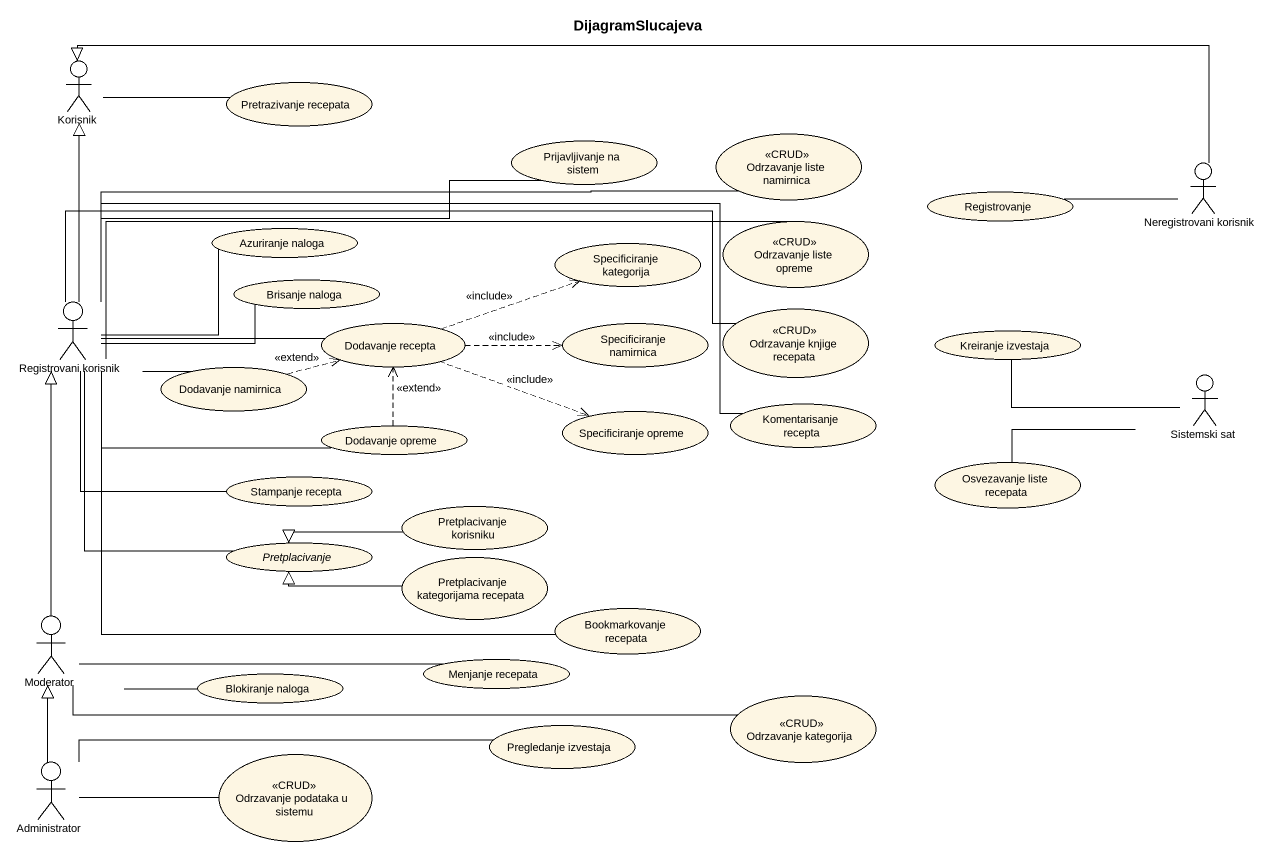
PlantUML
@startuml
title DijagramSlucajeva
actor Korisnik
usecase "Pretrazivanje recepata" as Pretrazivanje_recepata
usecase "Prijavljivanje na sistem" as Prijavljivanje_na_sistem
usecase "Odrzavanje liste namirnica" as Odrzavanje_liste_namirnica <<CRUD>>
actor "Neregistrovani korisnik" as Neregistrovani_korisnik
usecase Registrovanje
usecase "Azuriranje naloga" as Azuriranje_naloga
usecase "Specificiranje kategorija" as Specificiranje_kategorija
usecase "Odrzavanje liste opreme" as Odrzavanje_liste_opreme <<CRUD>>
actor "Registrovani korisnik" as Registrovani_korisnik
usecase "Brisanje naloga" as Brisanje_naloga
usecase "Odrzavanje knjige recepata" as Odrzavanje_knjige_recepata <<CRUD>>
usecase "Dodavanje recepta" as Dodavanje_recepta
usecase "Specificiranje namirnica" as Specificiranje_namirnica
usecase "Kreiranje izvestaja" as Kreiranje_izvestaja
usecase "Dodavanje namirnica" as Dodavanje_namirnica
usecase "Komentarisanje recepta" as Komentarisanje_recepta
actor "Sistemski sat" as Sistemski_sat
usecase "Dodavanje opreme" as Dodavanje_opreme
usecase "Specificiranje opreme" as Specificiranje_opreme
usecase "Stampanje recepta" as Stampanje_recepta
usecase "Osvezavanje liste recepata" as Osvezavanje_liste_recepata
usecase Pretplacivanje
usecase "Pretplacivanje korisniku" as Pretplacivanje_korisniku
usecase "Pretplacivanje kategorijama recepata" as Pretplacivanje_kategorijama
actor Moderator
usecase "Bookmarkovanje recepata" as Bookmarkovanje_recepata
usecase "Blokiranje naloga" as Blokiranje_naloga
usecase "Menjanje recepata" as Menjanje_recepata
usecase "Pregledanje izvestaja" as Pregledanje_izvestaja
usecase "Odrzavanje kategorija" as Odrzavanje_kategorija <<CRUD>>
actor Administrator
usecase "Odrzavanje podataka u sistemu" as Odrzavanje_podataka_u <<CRUD>>
Korisnik -right- Pretrazivanje_recepata
Neregistrovani_korisnik -left-|> Korisnik
Neregistrovani_korisnik -left- Registrovanje
Registrovani_korisnik -up-|> Korisnik
Registrovani_korisnik -right- Prijavljivanje_na_sistem
Registrovani_korisnik -right- Odrzavanje_liste_namirnica
Registrovani_korisnik -right- Azuriranje_naloga
Registrovani_korisnik -right- Odrzavanje_liste_opreme
Registrovani_korisnik -right- Brisanje_naloga
Registrovani_korisnik -right- Odrzavanje_knjige_recepata
Registrovani_korisnik -right- Dodavanje_recepta
Registrovani_korisnik -right- Dodavanje_namirnica
Registrovani_korisnik -right- Komentarisanje_recepta
Registrovani_korisnik -right- Dodavanje_opreme
Registrovani_korisnik -- Stampanje_recepta
Registrovani_korisnik -- Pretplacivanje
Registrovani_korisnik -right- Bookmarkovanje_recepata
Dodavanje_recepta .right.> Specificiranje_kategorija : <<include>>
Dodavanje_recepta .right.> Specificiranje_namirnica : <<include>>
Dodavanje_recepta .right.> Specificiranje_opreme : <<include>>
Dodavanje_namirnica .right.> Dodavanje_recepta : <<extend>>
Sistemski_sat -left- Kreiranje_izvestaja
Sistemski_sat -left- Osvezavanje_liste_recepata
Dodavanje_opreme .up.> Dodavanje_recepta : <<extend>>
Pretplacivanje_korisniku -left-|> Pretplacivanje
Pretplacivanje_kategorijama -left-|> Pretplacivanje
Moderator -up-|> Registrovani_korisnik
Moderator -right- Blokiranje_naloga
Moderator -right- Menjanje_recepata
Moderator -right- Odrzavanje_kategorija
Administrator -up-|> Moderator
Administrator -right- Pregledanje_izvestaja
Administrator -right- Odrzavanje_podataka_u
@enduml
